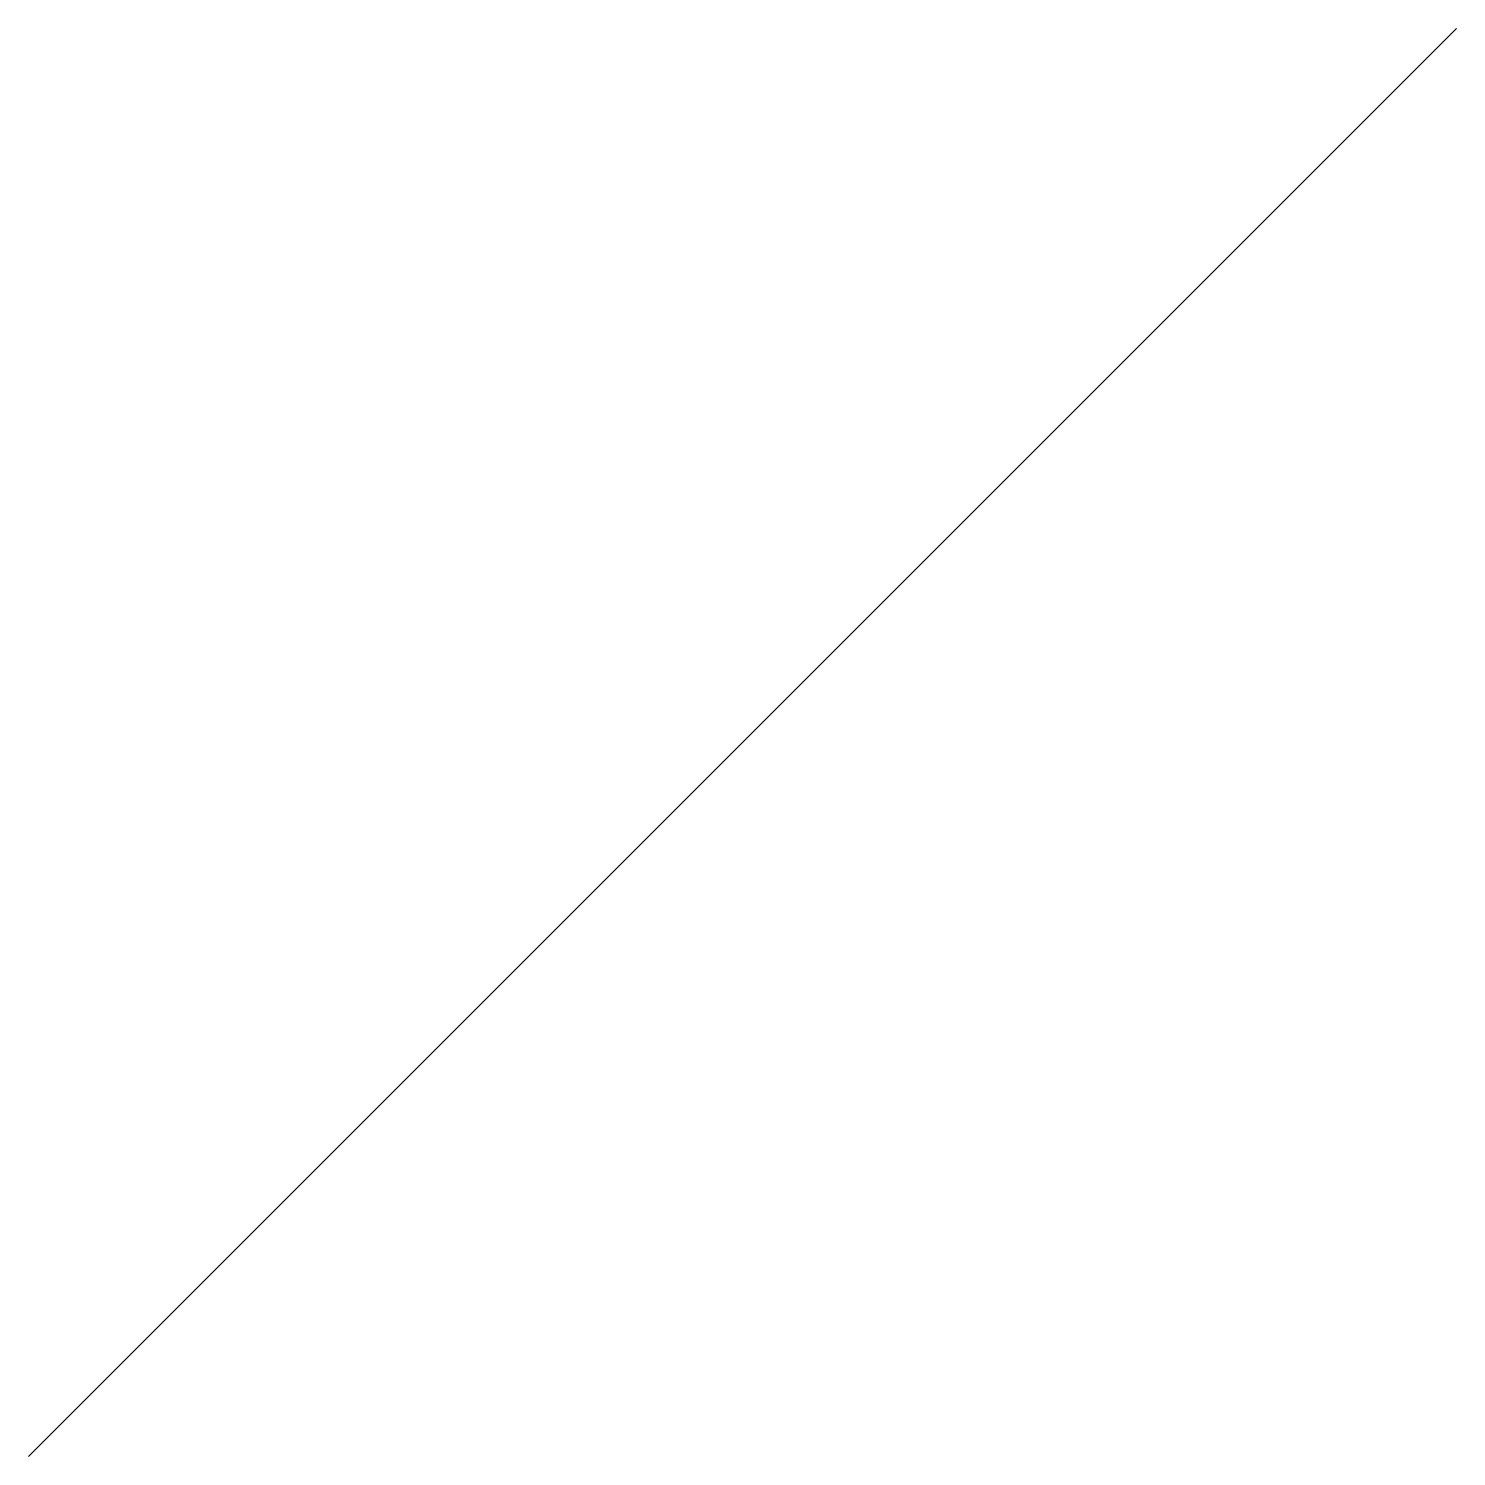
# Paper-space layout 'Layout1' of a CAD drawing. Extents: x 10000 to 20000, y 10000 to 20000.
import ezdxf

# ---------------------------------------------------------------- set-up
doc = ezdxf.new("R2010")
doc.units = 0

psp = doc.layouts.get("Layout1")

# ---------------------------------------------------------------- linework, layer by layer
psp.add_line((10000, 10000), (20000, 20000))

doc.saveas('drawing.dxf')
